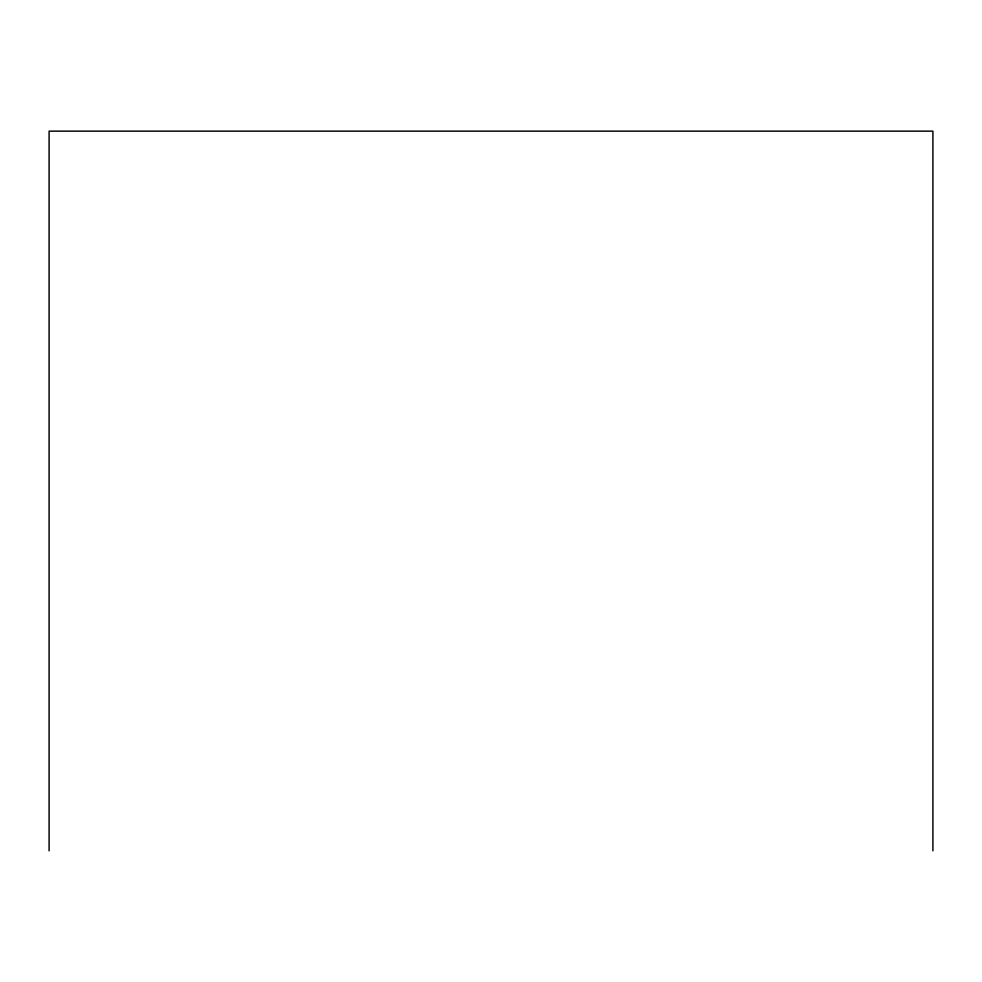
<?xml version="1.0" encoding="UTF-8"?>
<svg xmlns="http://www.w3.org/2000/svg" width="982" height="982" viewBox="0 0 982 982"><rect width="100%" height="100%" fill="white"/><g stroke="black" fill="none" stroke-linecap="round" stroke-linejoin="round"><path stroke-width="1.47" d="M932.9 850.854L932.9 131.146L49.1 131.146L49.1 850.854"/></g></svg>
